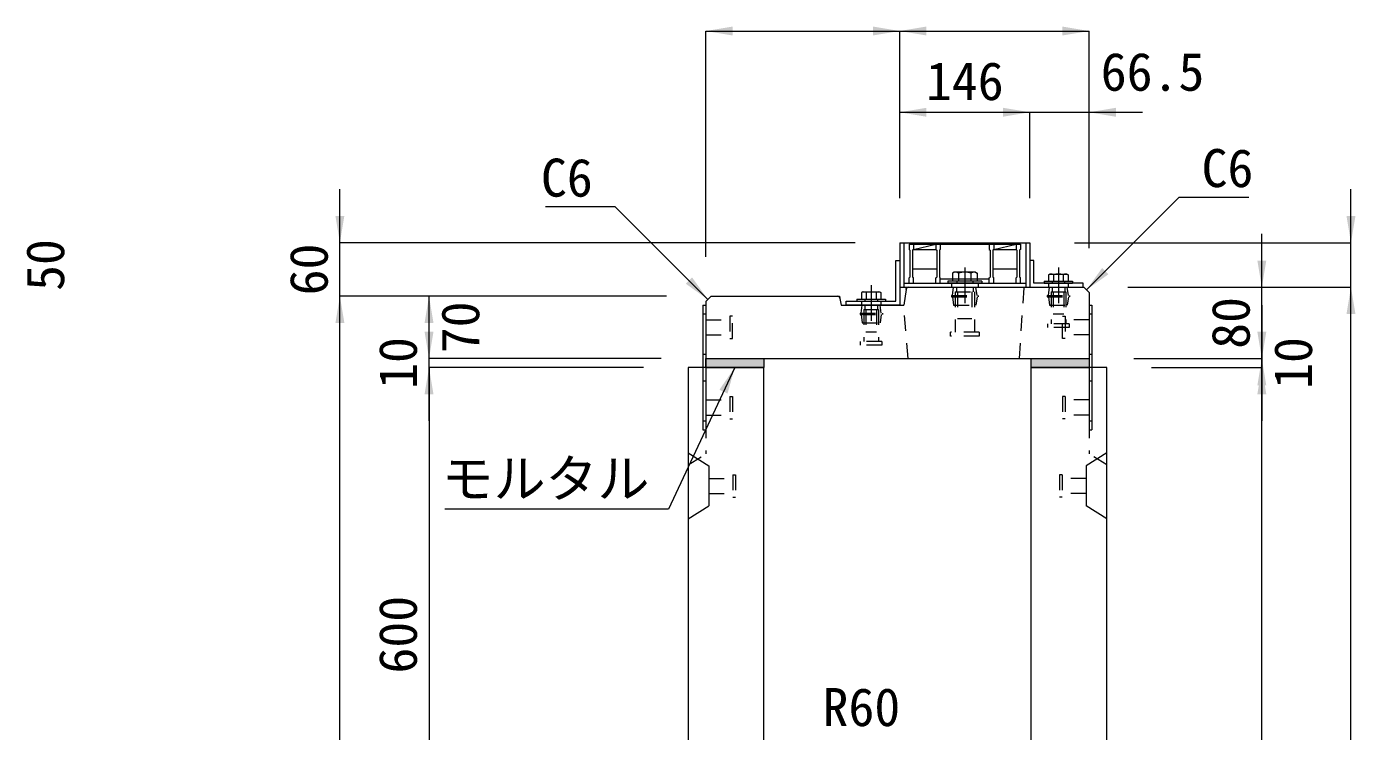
# Model space of a CAD drawing. Units: millimetres at full size. Extents: x -1934 to 78146, y -143454 to -112471.
# Drawn here: x 13421 to 14912, y -140031 to -139240 of the extents above; entities that cross this region are included whole.
import ezdxf
from ezdxf.enums import TextEntityAlignment as Align

# ---------------------------------------------------------------- set-up
doc = ezdxf.new("R2010")
doc.units = ezdxf.units.MM
doc.header["$LTSCALE"] = 23
for name, pattern in [('CHAIN', [18.5, 12, -1.5, 3.5, -1.5]), ('USER2', [1.35, 0.75, -0.6]), ('USER3', [1.35, 0.75, -0.6])]:
    doc.linetypes.add(name, pattern=pattern)
for name, color, linetype, lineweight in [('インサート', 92, 'USER2', 9), ('グレーチング', 7, 'Continuous', 9), ('ジョイント', 7, 'Continuous', 5), ('モルタル', 7, 'Continuous', 13), ('作業エリア', 11, 'Continuous', 13), ('受枠', 3, 'Continuous', 13), ('寸法線', 7, 'Continuous', 13), ('引出線', 4, 'Continuous', 13), ('本体', 2, 'Continuous', 13), ('ｲﾝｻｰﾄ', 3, 'USER3', 5)]:
    doc.layers.add(name, color=color, linetype=linetype, lineweight=lineweight)
doc.layers.add('ハッチング_モルタル', color=30, linetype='Continuous')
doc.styles.add('ＭＳ ゴシック', font='')
doc.styles.get('ＭＳ ゴシック').set_extended_font_data('MS Gothic')

# ---------------------------------------------------------------- blocks, each defined once
blk = doc.blocks.new('filled_arrow')
at = {"color": 0, "linetype": 'Continuous', "lineweight": -2}
blk.add_solid([(7.5, 1.25), (0, 0), (7.5, -1.25)], dxfattribs=at)

msp = doc.modelspace()

# ---------------------------------------------------------------- hatches: boundary and pattern name
at = {"layer": 'ハッチング_モルタル'}
for points in [[(14183.15, -139612.46), (14183.15, -139622.46), (14248.15, -139622.46), (14248.15, -139612.46)], [(14548.15, -139612.46), (14548.15, -139622.46), (14613.15, -139622.46), (14613.15, -139612.46)]]:
    msp.add_hatch(color=256, dxfattribs=at).paths.add_polyline_path(points)

# ---------------------------------------------------------------- linework, layer by layer
at = {"layer": 'インサート', "linetype": 'Continuous'}
for p, q in [((14492.65, -139525.66), (14454.65, -139525.66)), ((14454.65, -139525.66), (14454.65, -139527.96)), ((14492.65, -139525.66), (14492.65, -139527.96)), ((14562.65, -139525.66), (14594.65, -139525.66)), ((14562.65, -139525.66), (14562.65, -139527.96)), ((14594.65, -139525.66), (14594.65, -139527.96)), ((14492.65, -139527.96), (14454.65, -139527.96)), ((14562.65, -139527.96), (14594.65, -139527.96)), ((14352.65, -139545.66), (14384.65, -139545.66)), ((14352.65, -139545.66), (14352.65, -139547.96)), ((14352.65, -139547.96), (14384.65, -139547.96)), ((14384.65, -139545.66), (14384.65, -139547.96))]:
    msp.add_line(p, q, dxfattribs=at)
at = {"layer": 'インサート', "linetype": 'Continuous', "lineweight": 13}
for p, q in [((14461.66, -139515.66), (14459.8, -139516.51)), ((14459.8, -139516.51), (14459.8, -139525.66)), ((14487.5, -139525.66), (14459.8, -139525.66)), ((14485.64, -139515.66), (14461.66, -139515.66)), ((14485.64, -139515.66), (14487.5, -139516.51)), ((14487.5, -139516.51), (14487.5, -139525.66)), ((14569.17, -139517.66), (14567.7, -139518.51)), ((14567.7, -139518.51), (14567.7, -139525.66)), ((14567.7, -139525.66), (14589.6, -139525.66)), ((14569.17, -139517.66), (14588.13, -139517.66)), ((14588.13, -139517.66), (14589.6, -139518.51)), ((14589.6, -139518.51), (14589.6, -139525.66)), ((14359.17, -139537.66), (14357.7, -139538.51)), ((14357.7, -139538.51), (14357.7, -139545.66)), ((14359.17, -139537.66), (14378.13, -139537.66)), ((14378.13, -139537.66), (14379.6, -139538.51)), ((14379.6, -139538.51), (14379.6, -139545.66)), ((14357.7, -139545.66), (14379.6, -139545.66))]:
    msp.add_line(p, q, dxfattribs=at)
at = {"layer": 'インサート'}
for p, q in [((14464.65, -139525.66), (14464.65, -139527.96)), ((14482.65, -139525.66), (14482.65, -139527.96)), ((14571.65, -139525.66), (14571.65, -139527.96)), ((14585.65, -139525.66), (14585.65, -139527.96)), ((14458.65, -139541.71), (14488.65, -139541.71)), ((14458.65, -139541.71), (14458.65, -139543.21)), ((14459.9, -139541.71), (14461.15, -139532.46)), ((14461.15, -139532.46), (14486.15, -139532.46)), ((14462.75, -139537.46), (14484.55, -139537.46)), ((14462.75, -139537.46), (14462.75, -139582.96)), ((14464.2, -139532.46), (14464.2, -139537.46)), ((14465.65, -139537.46), (14465.65, -139567.46)), ((14481.65, -139537.46), (14481.65, -139567.46)), ((14483.1, -139532.46), (14483.1, -139537.46)), ((14484.55, -139537.46), (14484.55, -139582.96)), ((14487.4, -139541.71), (14486.15, -139532.46)), ((14488.65, -139541.71), (14488.65, -139543.21)), ((14566.15, -139541.71), (14591.15, -139541.71)), ((14566.15, -139541.71), (14566.15, -139543.21)), ((14567.4, -139541.71), (14568.65, -139532.46)), ((14568.65, -139532.46), (14588.65, -139532.46)), ((14570.4, -139537.46), (14586.9, -139537.46)), ((14570.4, -139537.46), (14570.4, -139573.46)), ((14571.53, -139532.46), (14571.53, -139537.46)), ((14572.65, -139537.46), (14572.65, -139562.46)), ((14584.65, -139537.46), (14584.65, -139562.46)), ((14585.78, -139532.46), (14585.78, -139537.46)), ((14586.9, -139537.46), (14586.9, -139573.46)), ((14589.9, -139541.71), (14588.65, -139532.46)), ((14591.15, -139541.71), (14591.15, -139543.21)), ((14357.4, -139561.71), (14358.65, -139552.46)), ((14358.65, -139552.46), (14378.65, -139552.46)), ((14361.53, -139552.46), (14361.53, -139557.46)), ((14361.65, -139545.66), (14361.65, -139547.96)), ((14375.65, -139545.66), (14375.65, -139547.96)), ((14375.78, -139552.46), (14375.78, -139557.46)), ((14379.9, -139561.71), (14378.65, -139552.46)), ((14458.65, -139543.21), (14488.65, -139543.21)), ((14459.9, -139543.21), (14461.15, -139552.46)), ((14461.15, -139552.46), (14486.15, -139552.46)), ((14487.4, -139543.21), (14486.15, -139552.46)), ((14566.15, -139543.21), (14591.15, -139543.21)), ((14567.4, -139543.21), (14568.65, -139552.46)), ((14568.65, -139552.46), (14588.65, -139552.46)), ((14589.9, -139543.21), (14588.65, -139552.46)), ((14183.15, -139568.96), (14210.15, -139568.96)), ((14183.15, -139568.96), (14183.15, -139585.96)), ((14213.15, -139564.96), (14210.15, -139564.96)), ((14210.15, -139564.96), (14210.15, -139589.96)), ((14213.15, -139589.96), (14213.15, -139564.96)), ((14356.15, -139561.71), (14381.15, -139561.71)), ((14356.15, -139561.71), (14356.15, -139563.21)), ((14356.15, -139563.21), (14381.15, -139563.21)), ((14357.4, -139563.21), (14358.65, -139572.46)), ((14360.4, -139557.46), (14376.9, -139557.46)), ((14360.4, -139557.46), (14360.4, -139593.46)), ((14362.65, -139557.46), (14362.65, -139582.46)), ((14374.65, -139557.46), (14374.65, -139582.46)), ((14376.9, -139557.46), (14376.9, -139593.46)), ((14379.9, -139563.21), (14378.65, -139572.46)), ((14381.15, -139561.71), (14381.15, -139563.21)), ((14465.65, -139567.46), (14481.65, -139567.46)), ((14572.65, -139562.46), (14584.65, -139562.46)), ((14583.15, -139564.96), (14586.15, -139564.96)), ((14583.15, -139589.96), (14583.15, -139564.96)), ((14586.15, -139564.96), (14586.15, -139589.96)), ((14613.15, -139568.96), (14586.15, -139568.96)), ((14613.15, -139568.96), (14613.15, -139585.96)), ((14183.15, -139585.96), (14210.15, -139585.96)), ((14358.65, -139572.46), (14378.65, -139572.46)), ((14362.65, -139582.46), (14374.65, -139582.46)), ((14457.65, -139587.46), (14457.65, -139582.96)), ((14489.65, -139582.96), (14457.65, -139582.96)), ((14489.65, -139582.96), (14489.65, -139587.46)), ((14566.65, -139577.46), (14566.65, -139573.46)), ((14590.65, -139573.46), (14566.65, -139573.46)), ((14590.65, -139577.46), (14566.65, -139577.46)), ((14613.15, -139585.96), (14586.15, -139585.96)), ((14590.65, -139573.46), (14590.65, -139577.46)), ((14210.15, -139589.96), (14213.15, -139589.96)), ((14356.65, -139597.46), (14356.65, -139593.46)), ((14380.65, -139593.46), (14356.65, -139593.46)), ((14380.65, -139597.46), (14356.65, -139597.46)), ((14380.65, -139593.46), (14380.65, -139597.46)), ((14489.65, -139587.46), (14457.65, -139587.46)), ((14586.15, -139589.96), (14583.15, -139589.96))]:
    msp.add_line(p, q, dxfattribs=at)
at = {"layer": 'インサート', "linetype": 'Continuous', "lineweight": 5}
for p, q in [((14466.73, -139516.51), (14466.73, -139525.66)), ((14480.58, -139516.51), (14480.58, -139525.66)), ((14573.18, -139518.51), (14573.18, -139525.66)), ((14584.13, -139518.51), (14584.13, -139525.66)), ((14363.18, -139538.51), (14363.18, -139545.66)), ((14374.13, -139538.51), (14374.13, -139545.66))]:
    msp.add_line(p, q, dxfattribs=at)
for centre, radius, start, end in [((14463.26, -139523.17), 7.5, 62.50883, 117.49117), ((14473.65, -139544.4), 28.73, 76.05376, 103.94624), ((14484.04, -139523.17), 7.5, 62.50883, 117.49117), ((14570.44, -139522.51), 4.85, 55.61575, 124.38425), ((14578.65, -139535.78), 18.12, 72.41205, 107.58795), ((14586.86, -139522.51), 4.85, 55.61575, 124.38425), ((14360.44, -139542.51), 4.85, 55.61575, 124.38425), ((14368.65, -139555.78), 18.12, 72.41205, 107.58795), ((14376.86, -139542.51), 4.85, 55.61575, 124.38425)]:
    msp.add_arc(centre, radius, start, end, dxfattribs=at)
at = {"layer": 'グレーチング'}
for p, q in [((14411.15, -139483.96), (14411.15, -139489.96)), ((14411.15, -139483.96), (14536.15, -139483.96)), ((14411.15, -139489.96), (14412.15, -139490.96)), ((14412.15, -139490.96), (14412.15, -139520.96)), ((14416.15, -139489.96), (14415.15, -139490.96)), ((14415.15, -139490.96), (14415.15, -139520.96)), ((14416.15, -139483.96), (14416.15, -139489.96)), ((14416.15, -139489.96), (14441.15, -139483.96)), ((14416.15, -139489.96), (14441.15, -139489.96)), ((14441.15, -139483.96), (14441.15, -139489.96)), ((14441.15, -139489.96), (14442.15, -139490.96)), ((14442.15, -139490.96), (14442.15, -139520.96)), ((14446.15, -139489.96), (14445.15, -139490.96)), ((14445.15, -139490.96), (14445.15, -139520.96)), ((14446.15, -139483.96), (14446.15, -139489.96)), ((14501.15, -139483.96), (14501.15, -139489.96)), ((14501.15, -139489.96), (14502.15, -139490.96)), ((14502.15, -139490.96), (14502.15, -139520.96)), ((14506.15, -139489.96), (14505.15, -139490.96)), ((14505.15, -139490.96), (14505.15, -139520.96)), ((14506.15, -139489.96), (14531.15, -139483.96)), ((14506.15, -139483.96), (14506.15, -139489.96)), ((14506.15, -139489.96), (14531.15, -139489.96)), ((14531.15, -139483.96), (14531.15, -139489.96)), ((14531.15, -139489.96), (14532.15, -139490.96)), ((14532.15, -139490.96), (14532.15, -139520.96)), ((14536.15, -139489.96), (14535.15, -139490.96)), ((14535.15, -139490.96), (14535.15, -139520.96)), ((14536.15, -139483.96), (14536.15, -139489.96)), ((14442.15, -139511.96), (14415.15, -139511.96)), ((14532.15, -139511.96), (14505.15, -139511.96)), ((14411.15, -139521.96), (14412.15, -139520.96)), ((14411.15, -139527.96), (14411.15, -139521.96)), ((14416.15, -139521.96), (14415.15, -139520.96)), ((14416.15, -139527.96), (14416.15, -139521.96)), ((14441.15, -139521.96), (14442.15, -139520.96)), ((14441.15, -139527.96), (14441.15, -139521.96)), ((14446.15, -139521.96), (14445.15, -139520.96)), ((14446.15, -139527.96), (14446.15, -139521.96)), ((14501.15, -139523.46), (14446.15, -139523.46)), ((14501.15, -139521.96), (14502.15, -139520.96)), ((14501.15, -139527.96), (14501.15, -139521.96)), ((14506.15, -139521.96), (14505.15, -139520.96)), ((14506.15, -139527.96), (14506.15, -139521.96)), ((14531.15, -139521.96), (14532.15, -139520.96)), ((14531.15, -139527.96), (14531.15, -139521.96)), ((14536.15, -139521.96), (14535.15, -139520.96)), ((14536.15, -139527.96), (14536.15, -139521.96)), ((14411.15, -139527.96), (14416.15, -139527.96)), ((14441.15, -139527.96), (14446.15, -139527.96)), ((14501.15, -139527.96), (14506.15, -139527.96)), ((14531.15, -139527.96), (14536.15, -139527.96))]:
    msp.add_line(p, q, dxfattribs=at)
at = {"layer": 'ジョイント'}
for p, q in [((14179.95, -139552.46), (14183.15, -139552.46)), ((14179.95, -139552.46), (14179.95, -139692.46)), ((14183.15, -139552.46), (14183.15, -139692.46)), ((14613.15, -139552.46), (14616.35, -139552.46)), ((14613.15, -139552.46), (14613.15, -139692.46)), ((14616.35, -139552.46), (14616.35, -139692.46)), ((14179.95, -139692.46), (14183.15, -139692.46)), ((14613.15, -139692.46), (14616.35, -139692.46))]:
    msp.add_line(p, q, dxfattribs=at)
at = {"layer": 'ジョイント', "linetype": 'USER2'}
for p, q in [((14179.95, -139562.46), (14183.15, -139562.46)), ((14613.15, -139562.46), (14616.35, -139562.46)), ((14179.95, -139607.46), (14183.15, -139607.46)), ((14613.15, -139607.46), (14616.35, -139607.46)), ((14179.95, -139637.46), (14183.15, -139637.46)), ((14613.15, -139637.46), (14616.35, -139637.46)), ((14179.95, -139682.46), (14183.15, -139682.46)), ((14613.15, -139682.46), (14616.35, -139682.46))]:
    msp.add_line(p, q, dxfattribs=at)
at = {"layer": 'モルタル'}
for points in [[(14183.15, -139612.46), (14248.15, -139612.46), (14248.15, -139622.46), (14183.15, -139622.46)], [(14548.15, -139612.46), (14613.15, -139612.46), (14613.15, -139622.46), (14548.15, -139622.46)]]:
    msp.add_lwpolyline(points, close=True, dxfattribs=at)
at = {"layer": '作業エリア'}
for p, q in [((14407.77, -139535.02), (14408.15, -139532.46)), ((14408.15, -139532.46), (14410.73, -139532.46)), ((14330.69, -139542.46), (14333.15, -139542.46)), ((14333.15, -139542.46), (14333.63, -139544.88))]:
    msp.add_line(p, q, dxfattribs=at)
at = {"layer": '受枠'}
for p, q in [((14400.65, -139482.46), (14546.65, -139482.46)), ((14400.65, -139482.46), (14400.65, -139532.46)), ((14405.15, -139482.46), (14405.15, -139532.46)), ((14542.15, -139482.46), (14542.15, -139532.46)), ((14546.65, -139482.46), (14546.65, -139532.46)), ((14396.15, -139547.96), (14396.15, -139502.46)), ((14396.15, -139502.46), (14400.65, -139502.46)), ((14400.65, -139502.46), (14400.65, -139552.46)), ((14551.15, -139502.46), (14546.65, -139502.46)), ((14551.15, -139527.96), (14551.15, -139502.46)), ((14400.65, -139532.46), (14546.65, -139532.46)), ((14405.15, -139527.96), (14542.15, -139527.96)), ((14546.65, -139532.46), (14606.65, -139532.46)), ((14606.65, -139527.96), (14551.15, -139527.96)), ((14606.65, -139532.46), (14606.65, -139527.96)), ((14340.65, -139552.46), (14340.65, -139547.96)), ((14340.65, -139547.96), (14396.15, -139547.96)), ((14400.65, -139552.46), (14340.65, -139552.46))]:
    msp.add_line(p, q, dxfattribs=at)
at = {"layer": '受枠', "linetype": 'CHAIN'}
for p, q in [((14473.65, -139510.21), (14473.65, -139550.21)), ((14578.65, -139510.21), (14578.65, -139550.21)), ((14368.65, -139530.21), (14368.65, -139570.21))]:
    msp.add_line(p, q, dxfattribs=at)
at = {"layer": '受枠', "linetype": 'USER2'}
for p, q in [((14458.65, -139527.96), (14458.65, -139532.46)), ((14488.65, -139527.96), (14488.65, -139532.46)), ((14567.65, -139527.96), (14567.65, -139532.46)), ((14589.65, -139527.96), (14589.65, -139532.46)), ((14357.65, -139547.96), (14357.65, -139552.46)), ((14379.65, -139547.96), (14379.65, -139552.46))]:
    msp.add_line(p, q, dxfattribs=at)
at = {"layer": '寸法線'}
for p, q in [((14183.15, -139244.79), (14400.65, -139244.79)), ((14183.15, -139498.46), (14183.15, -139244.79)), ((14400.65, -139432.46), (14400.65, -139244.79)), ((14400.65, -139244.79), (14613.15, -139244.79)), ((14400.65, -139432.46), (14400.65, -139244.79)), ((14613.15, -139488.46), (14613.15, -139244.79)), ((14400.65, -139336.01), (14546.65, -139336.01)), ((14400.65, -139432.46), (14400.65, -139336.01)), ((14486.65, -139336.01), (14673.15, -139336.01)), ((14546.65, -139432.46), (14546.65, -139336.01)), ((14546.65, -139432.46), (14546.65, -139336.01)), ((14613.15, -139488.46), (14613.15, -139336.01)), ((13772.59, -139602.46), (13772.59, -139422.46)), ((14906.91, -139592.46), (14906.91, -139422.46)), ((14350.65, -139482.46), (13772.59, -139482.46)), ((14596.65, -139482.46), (14906.91, -139482.46)), ((14806.91, -139672.46), (14806.91, -139472.46)), ((14806.91, -139672.46), (14806.91, -139472.46)), ((14656.65, -139532.46), (14806.91, -139532.46)), ((14656.65, -139532.46), (14906.91, -139532.46)), ((14656.65, -139532.46), (14806.91, -139532.46)), ((14657.15, -139532.46), (14906.91, -139532.46)), ((14906.91, -140672.46), (14906.91, -139532.46)), ((13772.58, -140672.46), (13772.58, -139542.46)), ((14139.15, -139542.46), (13772.58, -139542.46)), ((14139.15, -139542.46), (13772.59, -139542.46)), ((13872.58, -139612.46), (13872.58, -139542.46)), ((14139.15, -139542.46), (13872.58, -139542.46)), ((13872.58, -139682.46), (13872.58, -139552.46)), ((14806.91, -139552.46), (14806.91, -139682.46)), ((14806.91, -139552.46), (14806.91, -139682.46)), ((14133.15, -139612.46), (13872.58, -139612.46)), ((14133.15, -139612.46), (13872.58, -139612.46)), ((14663.15, -139612.46), (14806.91, -139612.46)), ((14663.15, -139612.46), (14806.91, -139612.46)), ((14663.15, -139612.46), (14806.91, -139612.46)), ((14663.15, -139612.46), (14806.91, -139612.46)), ((14113.15, -139622.46), (13872.58, -139622.46)), ((13872.59, -139622.46), (13872.59, -140222.46)), ((14113.15, -139622.46), (13872.59, -139622.46)), ((14683.15, -139622.46), (14806.91, -139622.46)), ((14683.15, -139622.46), (14806.91, -139622.46)), ((14683.15, -139622.46), (14806.91, -139622.46)), ((14806.91, -140672.46), (14806.91, -139622.46))]:
    msp.add_line(p, q, dxfattribs=at)
at = {"layer": '引出線'}
for points in [[(14610.15, -139535.46), (14714.32, -139431.3), (14792.31, -139431.3)], [(14185.43, -139546.18), (14081.26, -139442.02), (14003.27, -139442.02)], [(14215.65, -139622.46), (14141.26, -139781.41), (13890.35, -139781.41)]]:
    msp.add_lwpolyline(points, dxfattribs=at)
at = {"layer": '本体'}
for p, q in [((14407.77, -139535.02), (14405.15, -139552.46)), ((14410.73, -139532.46), (14607.15, -139532.46)), ((14607.15, -139532.46), (14613.15, -139538.46)), ((14613.15, -139538.46), (14613.15, -139612.46)), ((14183.15, -139548.46), (14189.15, -139542.46)), ((14183.15, -139548.46), (14183.15, -139612.46)), ((14189.15, -139542.46), (14330.69, -139542.46)), ((14333.63, -139544.88), (14335.15, -139552.46)), ((14335.15, -139552.46), (14405.15, -139552.46)), ((14183.15, -139612.46), (14613.15, -139612.46)), ((14183.15, -139622.46), (14248.15, -139622.46)), ((14548.15, -139622.46), (14613.15, -139622.46))]:
    msp.add_line(p, q, dxfattribs=at)
at = {"layer": '本体', "linetype": 'USER2', "lineweight": 15}
for p, q in [((14535.15, -139612.46), (14540.15, -139532.46)), ((14410.15, -139612.46), (14405.15, -139552.46))]:
    msp.add_line(p, q, dxfattribs=at)
at = {"layer": '本体', "lineweight": 20}
for p, q in [((14163.15, -139622.46), (14163.15, -140672.46)), ((14248.15, -139622.46), (14163.15, -139622.46)), ((14248.15, -140151.94), (14248.15, -139622.46)), ((14548.15, -140151.94), (14548.15, -139622.46)), ((14633.15, -139622.46), (14548.15, -139622.46)), ((14633.15, -140672.46), (14633.15, -139622.46))]:
    msp.add_line(p, q, dxfattribs=at)
at = {"layer": '本体', "linetype": 'USER3', "lineweight": 5}
for p, q in [((14183.15, -139622.46), (14183.15, -139719.47)), ((14613.15, -139622.46), (14613.15, -139719.47)), ((14163.15, -139731.97), (14183.15, -139719.47)), ((14633.15, -139731.97), (14613.15, -139719.47))]:
    msp.add_line(p, q, dxfattribs=at)
at = {"layer": '本体', "lineweight": 5}
for p, q in [((14163.15, -139718.47), (14186.35, -139732.97)), ((14633.15, -139718.47), (14609.95, -139732.97)), ((14186.35, -139732.97), (14186.35, -139777.97)), ((14609.95, -139732.97), (14609.95, -139777.97)), ((14163.15, -139792.47), (14186.35, -139777.97)), ((14633.15, -139792.47), (14609.95, -139777.97))]:
    msp.add_line(p, q, dxfattribs=at)
at = {"layer": '本体'}
for centre, start, end in [((14410.73, -139535.46), 90, 171.46923), ((14330.69, -139545.46), 11.30993, 90)]:
    msp.add_arc(centre, 3, start, end, dxfattribs=at)
at = {"layer": 'ｲﾝｻｰﾄ'}
for p, q in [((14183.15, -139658.96), (14210.15, -139658.96)), ((14210.15, -139654.97), (14210.15, -139679.96)), ((14210.15, -139654.97), (14213.15, -139654.97)), ((14213.15, -139654.97), (14213.15, -139679.96)), ((14583.15, -139654.97), (14583.15, -139679.96)), ((14586.15, -139654.97), (14583.15, -139654.97)), ((14586.15, -139654.97), (14586.15, -139679.96)), ((14613.15, -139658.96), (14586.15, -139658.96)), ((14183.15, -139675.97), (14210.15, -139675.97)), ((14613.15, -139675.97), (14586.15, -139675.97)), ((14210.15, -139679.96), (14213.15, -139679.96)), ((14586.15, -139679.96), (14583.15, -139679.96)), ((14186.35, -139746.97), (14213.35, -139746.97)), ((14186.35, -139746.97), (14186.35, -139763.97)), ((14213.35, -139742.97), (14213.35, -139767.97)), ((14213.35, -139742.97), (14216.35, -139742.97)), ((14216.35, -139742.97), (14216.35, -139767.97)), ((14579.95, -139742.97), (14579.95, -139767.97)), ((14582.95, -139742.97), (14579.95, -139742.97)), ((14582.95, -139742.97), (14582.95, -139767.97)), ((14609.95, -139746.97), (14582.95, -139746.97)), ((14609.95, -139746.97), (14609.95, -139763.97)), ((14186.35, -139763.97), (14213.35, -139763.97)), ((14609.95, -139763.97), (14582.95, -139763.97)), ((14213.35, -139767.97), (14216.35, -139767.97)), ((14582.95, -139767.97), (14579.95, -139767.97))]:
    msp.add_line(p, q, dxfattribs=at)

# ---------------------------------------------------------------- block references
at = {"layer": '寸法線', "xscale": 4, "yscale": 4}
for p in [(14183.15, -139244.79), (14400.65, -139244.79), (14400.65, -139336.01), (14613.15, -139336.01)]:
    msp.add_blockref('filled_arrow', p, dxfattribs=at)
for p, rotation in [((14400.65, -139244.79), 180), ((14613.15, -139244.79), 180), ((14546.65, -139336.01), 180), ((14546.65, -139336.01), 180), ((13772.59, -139482.46), 90), ((14906.91, -139482.46), 90), ((14806.91, -139532.46), 90), ((14806.91, -139532.46), 90), ((14906.91, -139532.46), 270), ((14906.91, -139532.46), 270), ((13772.58, -139542.46), 270), ((13772.59, -139542.46), 270), ((13872.58, -139542.46), 270), ((13872.58, -139612.46), 90), ((13872.58, -139612.46), 90), ((14806.91, -139612.46), 90), ((14806.91, -139612.46), 90), ((14806.91, -139612.46), 270), ((14806.91, -139612.46), 270), ((13872.58, -139622.46), 270), ((13872.59, -139622.46), 270), ((14806.91, -139622.46), 270), ((14806.91, -139622.46), 270), ((14806.91, -139622.46), 270)]:
    msp.add_blockref('filled_arrow', p, dxfattribs=dict(at, rotation=rotation))
at = {"layer": '引出線', "xscale": 4, "yscale": 4}
for p, rotation in [((14610.15, -139535.46), 45), ((14185.43, -139546.18), 135), ((14215.65, -139622.46), 244.9)]:
    msp.add_blockref('filled_arrow', p, dxfattribs=dict(at, rotation=rotation))

# ---------------------------------------------------------------- texts
at = {"layer": '寸法線', "style": 'ＭＳ ゴシック'}
for s, p in [('66.5', (14684.32, -139290.48)), ('146', (14473.65, -139301.01))]:
    msp.add_text(s, height=42.72, dxfattribs=at).set_placement(p, align=Align.MIDDLE_CENTER)
for s, p in [('50', (13441.91, -139507.46)), ('60', (13737.59, -139512.46)), ('70', (13907.58, -139577.46)), ('80', (14771.91, -139572.46)), ('80', (14771.91, -139572.46)), ('10', (13837.58, -139617.46)), ('10', (14841.91, -139617.46)), ('10', (14841.91, -139617.46)), ('600', (13837.59, -139922.46))]:
    msp.add_text(s, height=42.72, rotation=90, dxfattribs=at).set_placement(p, align=Align.MIDDLE_CENTER)
at = {"layer": '引出線', "style": 'ＭＳ ゴシック'}
for s, p in [('C6', (14739.32, -139377.3)), ('R60', (14314.07, -139982.36))]:
    msp.add_text(s, height=42.72, dxfattribs=at).set_placement(p, align=Align.TOP_LEFT)
msp.add_text('C6', height=42.72, dxfattribs=at).set_placement((14056.26, -139388.02), align=Align.TOP_RIGHT)
msp.add_text('モルタル', height=42.72, dxfattribs=at).set_placement((14003.3, -139725.81), align=Align.TOP_CENTER)

doc.saveas('drawing.dxf')
